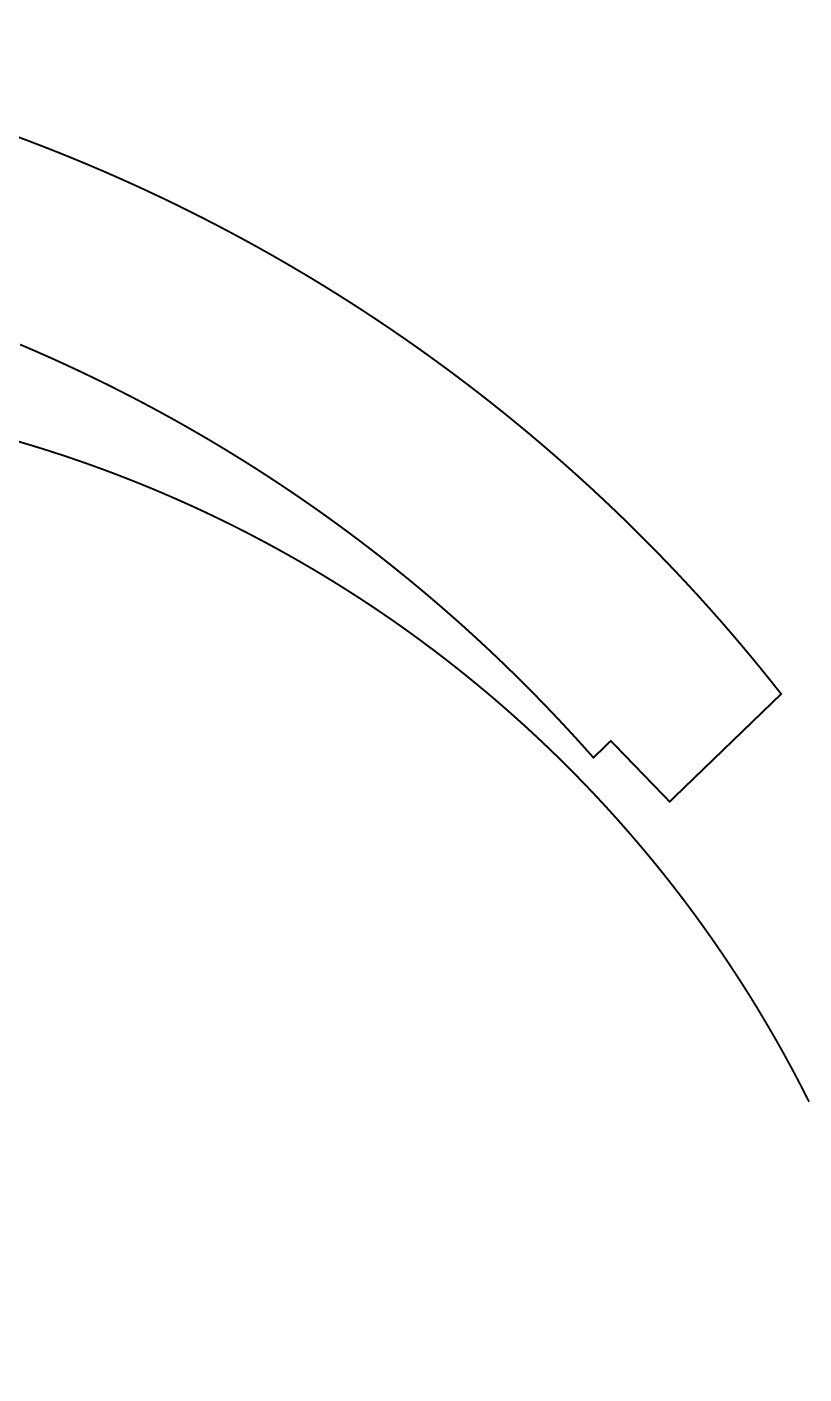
# Model space of a CAD drawing. Header units: metres. Extents: x 0 to 1595, y 0 to 995.
# Drawn here: x 963 to 1128.3, y 708.1 to 994.8 of the extents above; entities that cross this region are included whole.
import ezdxf

# ---------------------------------------------------------------- set-up
doc = ezdxf.new("R2010")
doc.units = ezdxf.units.M

msp = doc.modelspace()

# ---------------------------------------------------------------- linework, layer by layer
for points in [[(961.488, 927.21, 0.4, 0.4, 0), (963.897, 926.178, 0.4, 0.4, 0), (966.299, 925.128, 0.4, 0.4, 0), (968.692, 924.06, 0.4, 0.4, 0), (971.075, 922.974, 0.4, 0.4, 0), (973.449, 921.869, 0.4, 0.4, 0), (975.813, 920.747, 0.4, 0.4, 0), (978.168, 919.607, 0.4, 0.4, 0), (980.514, 918.449, 0.4, 0.4, 0), (982.85, 917.272, 0.4, 0.4, 0), (985.176, 916.079, 0.4, 0.4, 0), (987.493, 914.868, 0.4, 0.4, 0), (989.799, 913.639, 0.4, 0.4, 0), (992.096, 912.393, 0.4, 0.4, 0), (994.382, 911.129, 0.4, 0.4, 0), (996.658, 909.849, 0.4, 0.4, 0), (998.924, 908.55, 0.4, 0.4, 0), (1001.18, 907.235, 0.4, 0.4, 0), (1003.43, 905.901, 0.4, 0.4, 0), (1005.66, 904.551, 0.4, 0.4, 0), (1007.88, 903.185, 0.4, 0.4, 0), (1010.1, 901.801, 0.4, 0.4, 0), (1012.3, 900.4, 0.4, 0.4, 0), (1014.49, 898.983, 0.4, 0.4, 0), (1016.67, 897.549, 0.4, 0.4, 0), (1018.84, 896.097, 0.4, 0.4, 0), (1021, 894.631, 0.4, 0.4, 0), (1023.14, 893.146, 0.4, 0.4, 0), (1025.28, 891.646, 0.4, 0.4, 0), (1027.4, 890.129, 0.4, 0.4, 0), (1029.51, 888.594, 0.4, 0.4, 0), (1031.61, 887.046, 0.4, 0.4, 0), (1033.7, 885.479, 0.4, 0.4, 0), (1035.77, 883.897, 0.4, 0.4, 0), (1037.84, 882.299, 0.4, 0.4, 0), (1039.89, 880.685, 0.4, 0.4, 0), (1041.93, 879.054, 0.4, 0.4, 0), (1043.96, 877.408, 0.4, 0.4, 0), (1045.97, 875.746, 0.4, 0.4, 0), (1047.98, 874.068, 0.4, 0.4, 0), (1049.97, 872.375, 0.4, 0.4, 0), (1051.94, 870.665, 0.4, 0.4, 0), (1053.91, 868.942, 0.4, 0.4, 0), (1055.86, 867.201, 0.4, 0.4, 0), (1057.8, 865.446, 0.4, 0.4, 0), (1059.72, 863.675, 0.4, 0.4, 0), (1061.63, 861.887, 0.4, 0.4, 0), (1063.53, 860.086, 0.4, 0.4, 0), (1065.42, 858.269, 0.4, 0.4, 0), (1067.29, 856.438, 0.4, 0.4, 0), (1069.15, 854.592, 0.4, 0.4, 0), (1070.99, 852.729, 0.4, 0.4, 0), (1072.82, 850.853, 0.4, 0.4, 0), (1074.64, 848.961, 0.4, 0.4, 0), (1076.44, 847.054, 0.4, 0.4, 0), (1078.23, 845.133, 0.4, 0.4, 0), (1080.01, 843.197, 0.4, 0.4, 0), (1081.77, 841.247, 0.4, 0.4, 0), (1083.08, 839.775, 0.4, 0.4, 0), (1083.52, 839.282, 0.4, 0.4, 0), (1087.22, 842.863, 0.4, 0.4, 0), (1099.73, 829.914, 0.4, 0.4, 0), (1123.47, 852.838, 0.4, 0.4, 0), (1122.94, 853.501, 0.4, 0.4, 0), (1121.37, 855.481, 0.4, 0.4, 0), (1119.26, 858.104, 0.4, 0.4, 0), (1117.12, 860.706, 0.4, 0.4, 0), (1114.96, 863.286, 0.4, 0.4, 0), (1112.78, 865.844, 0.4, 0.4, 0), (1110.58, 868.382, 0.4, 0.4, 0), (1108.35, 870.899, 0.4, 0.4, 0), (1106.11, 873.393, 0.4, 0.4, 0), (1103.84, 875.867, 0.4, 0.4, 0), (1101.55, 878.318, 0.4, 0.4, 0), (1099.24, 880.747, 0.4, 0.4, 0), (1096.91, 883.154, 0.4, 0.4, 0), (1094.55, 885.539, 0.4, 0.4, 0), (1092.18, 887.901, 0.4, 0.4, 0), (1089.79, 890.242, 0.4, 0.4, 0), (1087.38, 892.558, 0.4, 0.4, 0), (1084.94, 894.854, 0.4, 0.4, 0), (1082.49, 897.125, 0.4, 0.4, 0), (1080.01, 899.375, 0.4, 0.4, 0), (1077.52, 901.601, 0.4, 0.4, 0), (1075.01, 903.804, 0.4, 0.4, 0), (1072.48, 905.983, 0.4, 0.4, 0), (1069.93, 908.14, 0.4, 0.4, 0), (1067.36, 910.272, 0.4, 0.4, 0), (1064.77, 912.382, 0.4, 0.4, 0), (1062.16, 914.467, 0.4, 0.4, 0), (1059.54, 916.529, 0.4, 0.4, 0), (1056.89, 918.567, 0.4, 0.4, 0), (1054.23, 920.579, 0.4, 0.4, 0), (1051.55, 922.569, 0.4, 0.4, 0), (1048.85, 924.533, 0.4, 0.4, 0), (1046.14, 926.474, 0.4, 0.4, 0), (1043.41, 928.39, 0.4, 0.4, 0), (1040.66, 930.281, 0.4, 0.4, 0), (1037.89, 932.147, 0.4, 0.4, 0), (1035.11, 933.989, 0.4, 0.4, 0), (1032.31, 935.806, 0.4, 0.4, 0), (1029.49, 937.596, 0.4, 0.4, 0), (1026.66, 939.361, 0.4, 0.4, 0), (1023.81, 941.103, 0.4, 0.4, 0), (1020.94, 942.817, 0.4, 0.4, 0), (1018.06, 944.507, 0.4, 0.4, 0), (1015.17, 946.169, 0.4, 0.4, 0), (1012.25, 947.807, 0.4, 0.4, 0), (1009.32, 949.418, 0.4, 0.4, 0), (1006.38, 951.004, 0.4, 0.4, 0), (1003.42, 952.564, 0.4, 0.4, 0), (1000.45, 954.096, 0.4, 0.4, 0), (997.462, 955.603, 0.4, 0.4, 0), (994.46, 957.082, 0.4, 0.4, 0), (991.443, 958.535, 0.4, 0.4, 0), (988.413, 959.961, 0.4, 0.4, 0), (985.367, 961.36, 0.4, 0.4, 0), (982.308, 962.732, 0.4, 0.4, 0), (979.236, 964.076, 0.4, 0.4, 0), (976.15, 965.394, 0.4, 0.4, 0), (973.05, 966.685, 0.4, 0.4, 0), (969.938, 967.947, 0.4, 0.4, 0), (966.813, 969.182, 0.4, 0.4, 0), (963.674, 970.389, 0.4, 0.4, 0), (960.522, 971.568, 0.4, 0.4, 0)], [(1129.41, 766.039, 0.4, 0.4, 0), (1128.37, 768.099, 0.4, 0.4, 0), (1128.02, 768.782, 0.4, 0.4, 0), (1127.69, 769.424, 0.4, 0.4, 0), (1126.69, 771.343, 0.4, 0.4, 0), (1125.33, 773.889, 0.4, 0.4, 0), (1123.95, 776.418, 0.4, 0.4, 0), (1122.54, 778.929, 0.4, 0.4, 0), (1121.1, 781.425, 0.4, 0.4, 0), (1119.64, 783.903, 0.4, 0.4, 0), (1118.16, 786.364, 0.4, 0.4, 0), (1116.65, 788.807, 0.4, 0.4, 0), (1115.11, 791.233, 0.4, 0.4, 0), (1113.55, 793.642, 0.4, 0.4, 0), (1111.97, 796.032, 0.4, 0.4, 0), (1110.36, 798.404, 0.4, 0.4, 0), (1108.73, 800.758, 0.4, 0.4, 0), (1107.08, 803.094, 0.4, 0.4, 0), (1105.4, 805.411, 0.4, 0.4, 0), (1103.7, 807.71, 0.4, 0.4, 0), (1101.98, 809.989, 0.4, 0.4, 0), (1100.23, 812.25, 0.4, 0.4, 0), (1098.46, 814.492, 0.4, 0.4, 0), (1096.67, 816.714, 0.4, 0.4, 0), (1094.85, 818.917, 0.4, 0.4, 0), (1093.01, 821.099, 0.4, 0.4, 0), (1091.15, 823.262, 0.4, 0.4, 0), (1089.27, 825.406, 0.4, 0.4, 0), (1087.37, 827.528, 0.4, 0.4, 0), (1085.44, 829.631, 0.4, 0.4, 0), (1083.5, 831.714, 0.4, 0.4, 0), (1081.53, 833.775, 0.4, 0.4, 0), (1079.54, 835.817, 0.4, 0.4, 0), (1077.53, 837.836, 0.4, 0.4, 0), (1075.5, 839.835, 0.4, 0.4, 0), (1073.45, 841.813, 0.4, 0.4, 0), (1071.38, 843.768, 0.4, 0.4, 0), (1069.28, 845.703, 0.4, 0.4, 0), (1067.17, 847.615, 0.4, 0.4, 0), (1065.04, 849.507, 0.4, 0.4, 0), (1062.89, 851.375, 0.4, 0.4, 0), (1060.72, 853.222, 0.4, 0.4, 0), (1058.52, 855.046, 0.4, 0.4, 0), (1056.31, 856.847, 0.4, 0.4, 0), (1054.08, 858.626, 0.4, 0.4, 0), (1051.84, 860.382, 0.4, 0.4, 0), (1049.57, 862.115, 0.4, 0.4, 0), (1047.28, 863.825, 0.4, 0.4, 0), (1044.98, 865.511, 0.4, 0.4, 0), (1042.66, 867.174, 0.4, 0.4, 0), (1040.32, 868.813, 0.4, 0.4, 0), (1037.96, 870.428, 0.4, 0.4, 0), (1035.58, 872.018, 0.4, 0.4, 0), (1033.19, 873.586, 0.4, 0.4, 0), (1030.78, 875.128, 0.4, 0.4, 0), (1028.35, 876.646, 0.4, 0.4, 0), (1025.91, 878.139, 0.4, 0.4, 0), (1023.44, 879.608, 0.4, 0.4, 0), (1020.97, 881.051, 0.4, 0.4, 0), (1018.47, 882.469, 0.4, 0.4, 0), (1015.96, 883.864, 0.4, 0.4, 0), (1013.43, 885.231, 0.4, 0.4, 0), (1010.89, 886.572, 0.4, 0.4, 0), (1008.33, 887.889, 0.4, 0.4, 0), (1005.75, 889.179, 0.4, 0.4, 0), (1003.16, 890.443, 0.4, 0.4, 0), (1000.55, 891.681, 0.4, 0.4, 0), (998.587, 892.593, 0.4, 0.4, 0), (997.931, 892.893, 0.4, 0.4, 0), (997.274, 893.192, 0.4, 0.4, 0), (995.297, 894.076, 0.4, 0.4, 0), (992.653, 895.231, 0.4, 0.4, 0), (989.999, 896.357, 0.4, 0.4, 0), (987.335, 897.454, 0.4, 0.4, 0), (984.661, 898.522, 0.4, 0.4, 0), (981.979, 899.561, 0.4, 0.4, 0), (979.289, 900.572, 0.4, 0.4, 0), (976.59, 901.554, 0.4, 0.4, 0), (973.882, 902.506, 0.4, 0.4, 0), (971.167, 903.429, 0.4, 0.4, 0), (968.443, 904.324, 0.4, 0.4, 0), (965.711, 905.189, 0.4, 0.4, 0), (962.972, 906.026, 0.4, 0.4, 0), (960.226, 906.833, 0.4, 0.4, 0)]]:
    msp.add_lwpolyline(points, format="xyseb")

doc.saveas('drawing.dxf')
